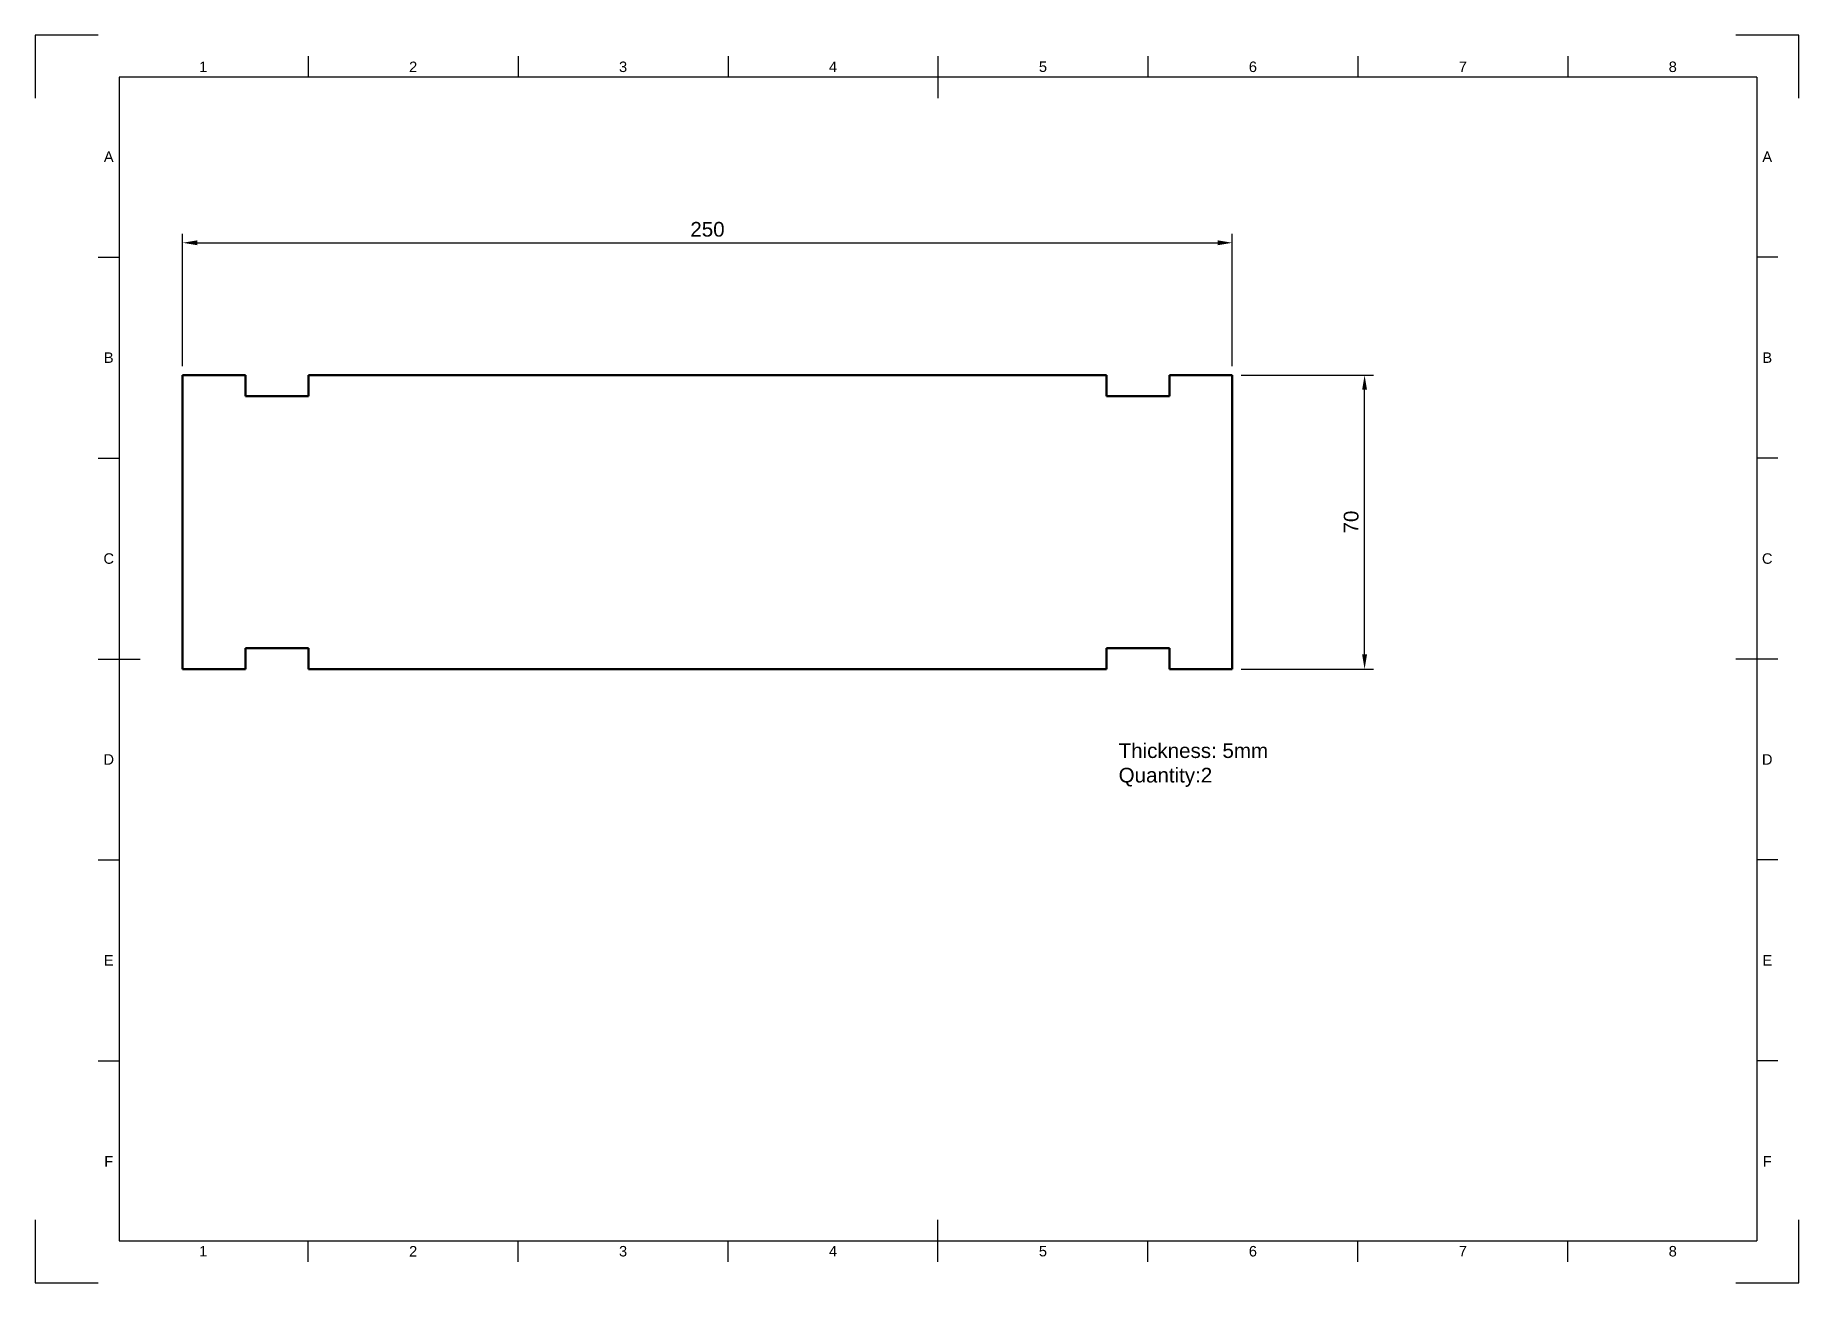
# Model space of a CAD drawing. Header units: millimetres. Extents: x 0 to 420, y 0 to 297.
import ezdxf
from ezdxf.enums import TextEntityAlignment as Align

# ---------------------------------------------------------------- set-up
doc = ezdxf.new("R2010")
doc.units = ezdxf.units.MM
doc.header["$LTSCALE"] = 0.75
for name, color, linetype, lineweight in [('BORDER', 7, 'Continuous', 25), ('FD_Dimensions', 7, 'Continuous', 25), ('Notes', 7, 'Continuous', 25), ('Visible', 7, 'Continuous', 50)]:
    doc.layers.add(name, color=color, linetype=linetype, lineweight=lineweight)
doc.styles.add('FusionTitle', font='arial.ttf')
doc.styles.get("Standard").update_dxf_attribs({"font": 'arial.ttf'})
doc.dimstyles.new('Dim-ISO-25', dxfattribs={"dimtxt": 3.5, "dimasz": 3.5, "dimexe": 2.1, "dimexo": 2.1, "dimgap": 1.4, "dimtad": 1, "dimzin": 12, "dimdsep": 46, "dimtxsty": 'Standard', "dimcen": 0, "dimazin": 3, "dimtp": 0.1, "dimtm": 0.1, "dimtfac": 0.714286, "dimtmove": 0, "dimatfit": 3, "dimfxl": 1, "dimtzin": 12, "dimarcsym": 0})

# ---------------------------------------------------------------- blocks, each defined once
blk = doc.blocks.new('ISO_A3_SHEET')
at = {"layer": 'BORDER'}
for p, q in [((65, 292), (65, 287)), ((115, 292), (115, 287)), ((165, 292), (165, 287)), ((215, 292), (215, 282)), ((265, 292), (265, 287)), ((315, 292), (315, 287)), ((365, 292), (365, 287)), ((410, 287), (20, 287)), ((20, 287), (20, 10)), ((410, 287), (410, 10)), ((15, 244.16666), (20, 244.16666)), ((415, 244.16666), (410, 244.16666)), ((15, 196.33333), (20, 196.33333)), ((415, 196.33333), (410, 196.33333)), ((15, 148.5), (25, 148.5)), ((415, 148.5), (405, 148.5)), ((15, 100.66667), (20, 100.66667)), ((415, 100.66667), (410, 100.66667)), ((15, 52.83334), (20, 52.83334)), ((415, 52.83334), (410, 52.83334)), ((215, 5), (215, 15)), ((20, 10), (410, 10)), ((65, 5), (65, 10)), ((115, 5), (115, 10)), ((165, 5), (165, 10)), ((265, 5), (265, 10)), ((315, 5), (315, 10)), ((365, 5), (365, 10))]:
    blk.add_line(p, q, dxfattribs=at)
at = {"layer": 'Defpoints'}
for p, q in [((15, 297), (0, 297)), ((0, 297), (0, 282)), ((420, 297), (405, 297)), ((420, 282), (420, 297)), ((0, 15), (0, 0)), ((420, 0), (420, 15)), ((0, 0), (15, 0)), ((405, 0), (420, 0))]:
    blk.add_line(p, q, dxfattribs=at)
at = {"layer": 'BORDER', "style": 'FusionTitle'}
for s, p in [('1', (40, 289.5)), ('2', (90, 289.5)), ('3', (140, 289.5)), ('4', (190, 289.5)), ('5', (240, 289.5)), ('6', (290, 289.5)), ('7', (340, 289.5)), ('8', (390, 289.5)), ('A', (17.5, 268.08333)), ('A', (412.5, 268.08333)), ('B', (17.5, 220.25)), ('B', (412.5, 220.25)), ('C', (17.5, 172.41667)), ('C', (412.5, 172.41667)), ('D', (17.5, 124.58334)), ('D', (412.5, 124.58334)), ('E', (17.5, 76.75001)), ('E', (412.5, 76.75001)), ('F', (17.5, 28.91668)), ('F', (412.5, 28.91668)), ('1', (40, 7.5)), ('2', (90, 7.5)), ('3', (140, 7.5)), ('4', (190, 7.5)), ('5', (240, 7.5)), ('6', (290, 7.5)), ('7', (340, 7.5)), ('8', (390, 7.5))]:
    blk.add_text(s, height=2.5, dxfattribs=at).set_placement(p, align=Align.MIDDLE)
blk = doc.blocks.new('*D5')
at = {"layer": 'Defpoints', "color": 0, "transparency": 16777216}
for p in [(285.100766, 216.102114), (316.600766, 216.102114), (285.100766, 146.102114)]:
    blk.add_point(p, dxfattribs=at)
at = {"layer": 'FD_Dimensions', "color": 0, "lineweight": -2, "transparency": 16777216}
for p, q in [((287.200766, 216.102114), (318.700766, 216.102114)), ((316.600766, 149.602114), (316.600766, 212.602114)), ((287.200766, 146.102114), (318.700766, 146.102114))]:
    blk.add_line(p, q, dxfattribs=at)
at = {"layer": 'FD_Dimensions', "color": 0, "transparency": 16777216}
for points in [[(316.017432, 212.602114), (317.184099, 212.602114), (316.600766, 216.102114)], [(316.017432, 149.602114), (317.184099, 149.602114), (316.600766, 146.102114)]]:
    blk.add_solid(points, dxfattribs=at)
at = {"layer": 'FD_Dimensions', "color": 0, "transparency": 16777216, "insert": (313.41376, 181.102114), "char_height": 3.5, "attachment_point": 5, "rotation": 90}
blk.add_mtext('70', dxfattribs=at)
blk = doc.blocks.new('*D6')
at = {"layer": 'Defpoints', "color": 0, "transparency": 16777216}
for p in [(285.100766, 247.602114), (35.100766, 216.102114), (285.100766, 216.102114)]:
    blk.add_point(p, dxfattribs=at)
at = {"layer": 'FD_Dimensions', "color": 0, "lineweight": -2, "transparency": 16777216}
for p, q in [((35.100766, 218.202114), (35.100766, 249.702114)), ((285.100766, 218.202114), (285.100766, 249.702114)), ((38.600766, 247.602114), (281.600766, 247.602114))]:
    blk.add_line(p, q, dxfattribs=at)
at = {"layer": 'FD_Dimensions', "color": 0, "transparency": 16777216}
for points in [[(38.600766, 248.185448), (38.600766, 247.018781), (35.100766, 247.602114)], [(281.600766, 248.185448), (281.600766, 247.018781), (285.100766, 247.602114)]]:
    blk.add_solid(points, dxfattribs=at)
at = {"layer": 'FD_Dimensions', "color": 0, "transparency": 16777216, "insert": (160.100766, 250.78912), "char_height": 3.5, "attachment_point": 5}
blk.add_mtext('250', dxfattribs=at)

msp = doc.modelspace()

# ---------------------------------------------------------------- linework, layer by layer
at = {"layer": 'Visible'}
for p, q in [((50.100766, 216.102114), (35.100766, 216.102114)), ((35.100766, 216.102114), (35.100766, 146.102114)), ((50.100766, 211.102114), (50.100766, 216.102114)), ((65.100766, 216.102114), (65.100766, 211.102114)), ((255.100766, 216.102114), (65.100766, 216.102114)), ((255.100766, 211.102114), (255.100766, 216.102114)), ((270.100766, 216.102114), (270.100766, 211.102114)), ((285.100766, 216.102114), (270.100766, 216.102114)), ((285.100766, 146.102114), (285.100766, 216.102114)), ((65.100766, 211.102114), (50.100766, 211.102114)), ((270.100766, 211.102114), (255.100766, 211.102114)), ((50.100766, 146.102114), (50.100766, 151.102114)), ((50.100766, 151.102114), (65.100766, 151.102114)), ((65.100766, 151.102114), (65.100766, 146.102114)), ((255.100766, 151.102114), (270.100766, 151.102114)), ((255.100766, 146.102114), (255.100766, 151.102114)), ((270.100766, 151.102114), (270.100766, 146.102114)), ((35.100766, 146.102114), (50.100766, 146.102114)), ((65.100766, 146.102114), (255.100766, 146.102114)), ((270.100766, 146.102114), (285.100766, 146.102114))]:
    msp.add_line(p, q, dxfattribs=at)

# ---------------------------------------------------------------- block references
at = {"layer": 'BORDER'}
msp.add_blockref('ISO_A3_SHEET', (0, 0), dxfattribs=at)

# ---------------------------------------------------------------- texts
at = {"layer": 'Notes', "insert": (258.027054, 128.432577), "char_height": 3.5, "attachment_point": 1}
msp.add_mtext_dynamic_manual_height_columns('Thickness: 5mm\\PQuantity:2', width=124.91879, gutter_width=17.5, heights=[0], dxfattribs=at)

# ---------------------------------------------------------------- dimensions: what is measured, and where the dimension line sits
at = {"layer": 'FD_Dimensions'}
for p1, distance, picture, middle in [((35.100766, 216.102114), 31.5, '*D6', (160.100766, 250.78912)), ((285.100766, 146.102114), -31.5, '*D5', (313.41376, 181.102114))]:
    dim = msp.add_aligned_dim(p1=p1, p2=(285.100766, 216.102114), distance=distance, dimstyle='Dim-ISO-25', override={"dimlfac": 1, "dimclrd": 0, "dimclre": 0}, dxfattribs=at)
    dim.commit()
    dim.dimension.update_dxf_attribs({"geometry": picture, "text_midpoint": middle})

doc.saveas('drawing.dxf')
